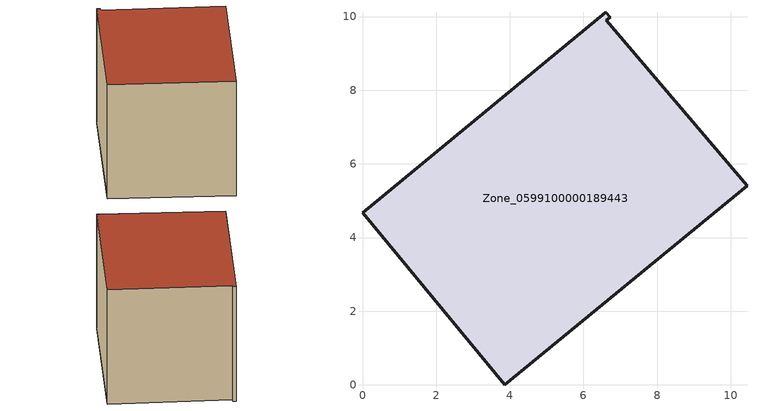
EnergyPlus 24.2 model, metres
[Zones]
Zone_0599100000189443
 floor ground (C_G): 10.44,5.41 3.86,0 0,4.68 6.61,10.12 6.72,9.98 6.62,9.89 z3
 wall outside (C_F): 0,4.68 3.86,0 10.44,5.41 6.62,9.89 6.72,9.98 6.61,10.12 0,4.68 z3:8.91
 roof outside (C_R): 3.86,0 10.44,5.41 6.62,9.89 6.72,9.98 6.61,10.12 0,4.68 z8.91
[BUILDING]
Pand.0599100000189443: North Axis=0; Terrain=City; Loads Convergence Tolerance Value=0.04; Temperature Convergence Tolerance Value=0.4; Solar Distribution=FullExterior; Maximum Number of Warmup Days=25; Minimum Number of Warmup Days=1
[Site:Location]
Rotterdam.The.Hague.AP_ZH_NLD Design_Conditions: Latitude=51.96; Longitude=4.45; Time Zone=1; Elevation=-4.5
[SITE:GROUNDTEMPERATURE:BUILDINGSURFACE]
18, 18, 18, 18, 18, 18, 18, 18, 18, 18, 18, 18
[MATERIAL] Thermal Absorptance=0.9; Solar Absorptance=0.7; Visible Absorptance=0.7
Name | Roughness | Thickness | Conductivity | Density | Specific Heat
G.TI.1946-1964 | MediumSmooth | 0.15 | 1 | 540 | 1210
F.TI.1946-1964 | Rough | 0.3 | 0.857143 | 1920 | 840
R.TI.1946-1964 | MediumRough | 0.2 | 0.277778 | 1500 | 1000
[CONSTRUCTION]
C_G: G.TI.1946-1964
C_F: F.TI.1946-1964
C_R: R.TI.1946-1964
[ZONE]
Zone_0599100000189443: Type=1; Multiplier=1; Ceiling Height=Autocalculate; Volume=Autocalculate; Floor Area=autocalculate; Part of Total Floor Area=Yes
[ZONEINFILTRATION:DESIGNFLOWRATE]
Infil_Zone_0599100000189443: Zone or ZoneList or Space or SpaceList=Zone_0599100000189443; Schedule=AlwaysOn; Design Flow Rate Calculation Method=Flow/Area; Flow Rate per Floor Area=0.003; Constant Term Coefficient=1; Temperature Term Coefficient=0; Velocity Term Coefficient=0; Velocity Squared Term Coefficient=0
[HVACTEMPLATE:ZONE:IDEALLOADSAIRSYSTEM]
Zone_0599100000189443: Maximum Heating Supply Air Temperature=50; Minimum Cooling Supply Air Temperature=13; Maximum Heating Supply Air Humidity Ratio=0.0156; Minimum Cooling Supply Air Humidity Ratio=0.0077; Heating Limit=NoLimit; Cooling Limit=NoLimit; Dehumidification Control Type=ConstantSensibleHeatRatio; Cooling Sensible Heat Ratio=0.7; Dehumidification Setpoint=60; Humidification Control Type=None; Humidification Setpoint=30; Outdoor Air Method=None; Outdoor Air Flow Rate per Person=0.00944; Outdoor Air Flow Rate per Zone Floor Area=0; Outdoor Air Flow Rate per Zone=0; Demand Controlled Ventilation Type=None; Outdoor Air Economizer Type=NoEconomizer; Heat Recovery Type=None; Sensible Heat Recovery Effectiveness=0.7; Latent Heat Recovery Effectiveness=0.65
[ZONECONTROL:THERMOSTAT]
ThermostatControl_Zone_0599100000189443: Zone or ZoneList=Zone_0599100000189443; Control Type Schedule=DualSetpointControlType; Control 1=Thermostat_Zone_0599100000189443; Temperature Difference Between Cutout And Setpoint=0
[THERMOSTATSETPOINT:DUALSETPOINT]
Thermostat_Zone_0599100000189443: Heating Setpoint Temperature Schedule=HeatingSetpoint_Zone_0599100000189443; Cooling Setpoint Temperature Schedule=CoolingSetpoint_Zone_0599100000189443
[SCHEDULE:COMPACT]
HeatingSetpoint_Zone_0599100000189443: Through: 12/31, For: AllDays, Until: 24:00, 21
CoolingSetpoint_Zone_0599100000189443: Through: 12/31, For: AllDays, Until: 24:00, 24
DualSetpointControlType: Through: 12/31, For: AllDays, Until: 24:00, 4
AlwaysOn: Through: 12/31, For: AllDays, Until: 24:00, 1
